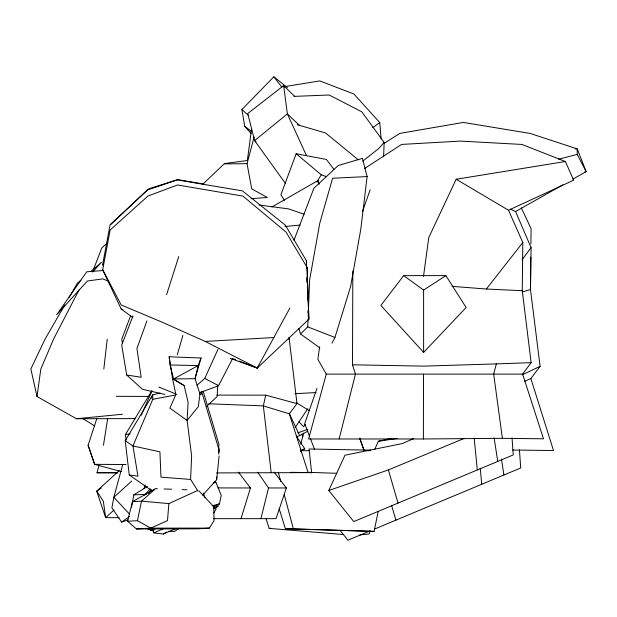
<?xml version="1.0" encoding="UTF-8"?>
<svg xmlns="http://www.w3.org/2000/svg" width="617" height="617" viewBox="0 0 617 617"><rect width="100%" height="100%" fill="white"/><g stroke="black" fill="none" stroke-linecap="round" stroke-linejoin="round"><path stroke-width="0.93" d="M319.614 346.893L317.863 359.302L326.277 374.118L308.593 438.972L423.37 438.972L423.517 374.118M530.797 257.158L530.489 289.535L540.099 366.336L530.867 378.56L524.774 381.237M530.928 243.831L531.075 228.598L521.296 207.829M289.026 339.404L289.041 337.499L296.993 403.603L289.342 413.822L308.114 472.614L216.467 472.915M326.277 374.118L522.614 374.118L531.137 362.673L522.26 290.715L522.807 242.512L508.508 210.235L456.179 179.254L428.8 237.476L423.478 276.439M510.352 209.117L515.588 211.569L531.075 247.594L530.489 289.535L522.344 291.972M383.604 156.826L384.144 142.473L361.77 111.793L329.154 95.003L293.97 96.383M319.861 347.826L300.494 333.974L307.767 326.871L308.076 319.174M308.184 316.29L309.649 279.756L319.776 223.207L332.602 178.244L367.123 176.562L360.806 229.192L350.549 286.766L334.946 337.445L331.961 343.106M198.026 491.078L190.599 479.44L191.64 455.963L187.113 420.432L188.1 402.315L184.121 385.556L172.521 378.583L169.166 356.78L201.019 358.03L195.049 378.676L199.993 394.016L198.304 406.642L187.113 420.432L169.868 408.153L175.853 394.664L172.521 378.583L184.121 385.556M217.747 385.131L217.169 396.523L206.749 406.21M352.839 270.948L352.492 364.801L355.446 374.118L339.157 438.972M197.425 490.577L168.873 503.603L167.492 520.586L150.741 528.137L136.48 528.954L127.58 521.257L132.493 501.683L154.682 489.119M218.518 449.369L218.996 444.587L203.132 391.201M218.703 452.546L219.081 448.736M218.711 454.073L219.104 450.24L201.628 391.51M202.762 495.104L216.683 479.694L219.104 455.87M103.826 368.997L107.227 339.18M251.597 128.436L247.355 160.528L224.819 163.52M135.023 418.611L76.493 418.742L37.02 396.523L40.838 368.997L53.571 339.088L79.007 289.998M103.455 445.304L107.651 418.781M131.537 507.128L133.796 494.857L147.432 486.458M103.494 266.043L102.707 264.307L110.073 224.812L147.687 189.905L177.172 179.909L242.427 190.869L285.332 225.159L306.364 260.667L306.61 267.354M132.817 317.516L121.163 308.994L102.692 269.737L110.142 230.018L147.987 196.013L177.542 184.977L242.998 196.113L286.041 232.092L307.073 267.462L308.862 319.267L257.227 368.064L230.234 358.354M198.936 490.87L213.775 506.734L214.045 520.671L209.371 528.106L150.741 528.137L137.444 520.686L141.486 501.166L155.507 488.656L157.412 488.726M279.154 508.663L285.393 528.692L374.079 531.384L378.167 511.624M213.289 506.619L219.436 504.02L221.233 495.405L215.927 482.363L214.261 481.545M296.993 403.603L265.734 395.165L263.336 405.893L271.172 472.421M369.892 531.237L369.213 534.006L359.819 534.893M260.914 518.658L268.526 487.97L257.69 472.167M213.868 508.632L217.878 506.426L218.549 503.858M531.137 362.673L496.346 363.891L493.677 374.118L502.392 438.332L543.508 438.81L522.614 374.118M251.096 198.659L267.323 197.486L251.705 188.864L247.055 163.659L254.135 136.935M300.734 444.209L303.68 433.111M117.847 472.931L97.016 472.761L98.998 465.388M122.66 464.802L113.829 497.294L111.87 507.814L121.618 522.09L127.927 519.969M177.272 354.806L182.894 335.417M144.077 488.556L145.165 484.9M241 518.658L250.448 487.97L238.37 472.067M166.621 294.618L178.76 256.564M121.456 471.619L94.648 464.346L88.092 445.304L96.923 418.28M274.102 472.067L286.365 487.97L276.023 518.658L213.359 518.658M316.961 388.34L304.705 423.601L309.757 436.851M362.457 211.608L370.146 189.812M146.9 320.909L136.935 348.497L141.17 377.272L126.693 375.013L121.696 345.119L133.01 315.881M333.905 169.32L326.424 159.456L296.16 153.726L280.882 194.895L284.499 200.317M201.019 358.03L198.204 365.58L195.049 378.676L173.601 378.969L170.107 365.009L169.166 356.78M130.596 315.835L121.773 339.234L122.397 342.944M293.939 240.352L313.876 188.293L338.139 165.557L362.403 158.361L367.123 176.562M93.221 270.146L101.759 248.019L107.381 242.782M151.204 398.258L152.761 394.811L152.761 399.338L132.94 445.944L137.953 476.177L129.254 474.974L125.212 440.708L152.761 394.811L160.135 393.052M374.881 449.13L378.306 441.278L391.417 438.34M141.2 415.249L152.013 390.923M196.962 385.247L204.744 378.422L217.886 349.5M512.041 437.916L513.251 454.937L353.742 521.596L328.799 490.492L344.965 455.215L402.446 443.538L413.714 438.548M199.7 392.736L218.588 385.679L232.57 358.616M239.296 361.138L257.227 368.064L289.859 308.091M151.589 528.36L150.695 529.964L146.19 528.383M213.837 512.897L215.981 509.102L215.827 507.243M64.816 304.906L45.064 339.088L30.85 368.997L37.02 396.523M69.158 297.402L77.349 283.234L80.889 280.157M126.123 440.191L125.436 434.484L151.79 390.831M316.845 182.03L321.31 174.804L326.601 176.693M148.674 493.677L151.234 489.636M258.276 366.452L257.227 368.064L205.214 341.432L163.189 322.645L121.163 304.945L102.692 269.737M305.191 424.373L303.595 426.771L299.021 421.812M295.111 427.573L307.806 408.709M522.044 259.85L531.075 247.594M403.672 275.622L380.866 305.438L423.617 352.4L466.143 307.521L445.89 275.622L403.672 275.622L423.601 290.067L423.617 352.4M452.006 286.342L486.35 289.018L522.807 242.512M384.144 142.473L378.676 148.566L362.819 161.091M92.596 272.089L101.427 262.333L90.799 271.549M144.463 495.096L150.286 488.834M251.134 133.473L244.725 126.323L241.895 109.541L273.825 76.809L287.406 87.568M202.307 184.66L224.141 163.906L247.055 163.659M110.844 224.403L148.412 188.933L177.75 179.609L204.119 184.105M114.014 509.989L105.654 517.64L96.707 491.178L119.204 470.632M131.799 480.959L113.829 497.294L129.593 514.192M285.571 86.48L319.799 80.904L353.965 94.054L379.756 122.559L372.691 127.742M121.618 522.09L129.4 516.653M101.234 488.055L96.707 491.178L103.332 501.197L105.654 517.64L119.096 517.702M364.508 168.557L401.582 144.424L460.29 141.092L521.889 144.44L565.403 161.507L573.64 180.218L508.508 210.235M423.601 290.067L445.89 275.622M179.339 528.268L174.565 531.368L168.834 531.391M384.414 143.237L399.747 133.411L463.352 122.436L530.088 133.426L577.219 148.882L586.15 171.611L572.869 179.131M152.553 529.317L153.795 532.895L163.366 534.021L166.575 531.985M271.881 206.973L317.886 180.627L319.128 184.252M515.588 211.569L562.905 184.776M296.924 436.566L299.654 435.656L307.852 431.121M300.672 451.035L304.759 448.775L296.237 435.941M173.601 378.969L198.204 365.58L170.107 365.009M522.113 374.851L540.099 366.336M153.795 532.895L163.497 528.653M163.366 534.021L176.123 528.445M301.219 450.31L304.759 448.775M370.131 530.913L347.919 540.191L340.114 530.458M374.565 529.054L520.725 467.979L519.445 449.932M328.799 490.492L388.386 469.938L464.038 438.479M154.204 528.522L150.695 529.964L156.926 528.468M297.926 432.849L307.806 429.262M584.338 172.228L586.15 171.611L577.219 154.389L577.219 148.882L575.299 148.998M213.266 507.644L217.878 506.426M558.586 159.209L577.219 154.389M213.243 483.011L215.927 482.363M212.263 505.739L219.436 504.02M152.761 399.338L175.814 394.919M456.179 179.254L565.403 161.507M378.306 441.278L397.186 438.432M125.436 434.484L130.218 433.867M76.493 418.742L122.513 414.238M284.907 226.508L300.155 225.097M102.97 270.524L86.75 271.796L56.71 314.693L87.421 280.997L102.761 278.892L108.739 281.298M209.371 528.106L198.042 528.823L136.48 528.954M205.214 341.432L273.956 337.545M132.493 501.683L141.486 501.166L168.873 503.603M127.58 521.257L137.444 520.686M295.111 393.677L316.135 392.574M153.648 530.288L150.88 530.435L153.687 530.728M265.958 518.365L269.143 528.383L271.002 528.299M133.796 494.857L146.314 494.356M496.346 363.891L423.763 366.136L352.492 364.801M423.37 438.972L502.392 438.332M97.016 472.761L116.906 472.591M88.092 445.304L94.648 464.346L126.022 464.516M300.903 450.68L309.418 450.68M367.655 450.68L370.539 450.68M268.526 487.97L286.365 487.97M285.393 528.692L374.079 531.384M216.814 395.096L265.734 395.165M217.948 487.916L250.448 487.97M116.281 396.315L148.998 396.446M512.75 450.032L553.503 450.51L530.867 378.56M370.578 450.155L309.032 448.999L311.67 472.907M291.062 472.306L308.114 472.614M307.898 472.56L311.739 472.676M307.883 472.329L336.728 473.293M164.06 488.957L171.673 489.235M182.123 489.605L186.882 489.775M208.885 403.788L263.336 405.893L289.342 413.822M486.35 289.018L522.26 290.715M190.599 479.44L160.975 477.134L159.926 451.86L132.94 445.944L125.212 440.708M199.546 394.078L201.35 394.224L201.35 391.494M269.143 528.383L343.677 534.546M259.101 205.021L288.694 208.901L304.15 214.292M164.87 394.464L142.512 389.288L126.693 375.013M297.271 124.703L325.552 132.964L358.33 159.842M233.018 358.716L235.709 359.757M307.767 326.871L334.946 337.445M158.8 387.052L176.447 394.178M121.163 308.994L122.876 309.811M204.744 378.422L218.588 385.679M296.469 402.785L309.449 410.745M83.28 418.881L94.617 425.9M129.254 474.974L152.468 491.124M244.725 126.323L251.651 131.537M296.16 153.726L321.31 174.804M241.895 109.541L248.103 115.109M256.032 141.902L254.628 140.591L247.725 113.574L283.627 85.609L294.61 96.298M299.222 125.143L287.375 113.898L283.627 85.609L284.607 87.059M273.825 76.809L281.923 87.182M285.285 183.257L254.628 140.591L287.375 113.898L306.479 155.584M102.707 264.307L103.625 265.966M289.095 413.035L299.654 435.656M310.428 438.625L314.469 449.23M203.294 493.029L204.89 497.41M359.711 438.093L363.914 449.87M359.896 438.795L363.999 450.418M301.906 434.083L302.8 436.774M388.386 469.938L398.019 503.094M391.61 505.416L395.883 520.146M298.913 328.514L300.494 333.974M278.313 472.26L280.774 481.515M284.213 494.464L293.306 528.692M317.886 180.627L318.256 182.485M501.459 458.994L503.919 474.997M494.124 437.923L497.742 461.416M300.826 449.94L301.011 451.837M480.211 468.288L481.769 484.26M474.195 438.147L477.296 469.961M379.756 122.559L381.113 138.856M306.572 267.94L306.364 260.667M306.973 278.537L307.119 282.385M307.59 294.903L307.775 299.723M308.207 311.276L308.284 313.205L308.176 310.336M307.521 282.17L307.073 267.462M307.59 284.075L308.862 319.267M306.957 276.902L307.166 282.64M307.582 294.101L307.798 299.831M216.683 476.933L216.683 479.694"/></g></svg>
